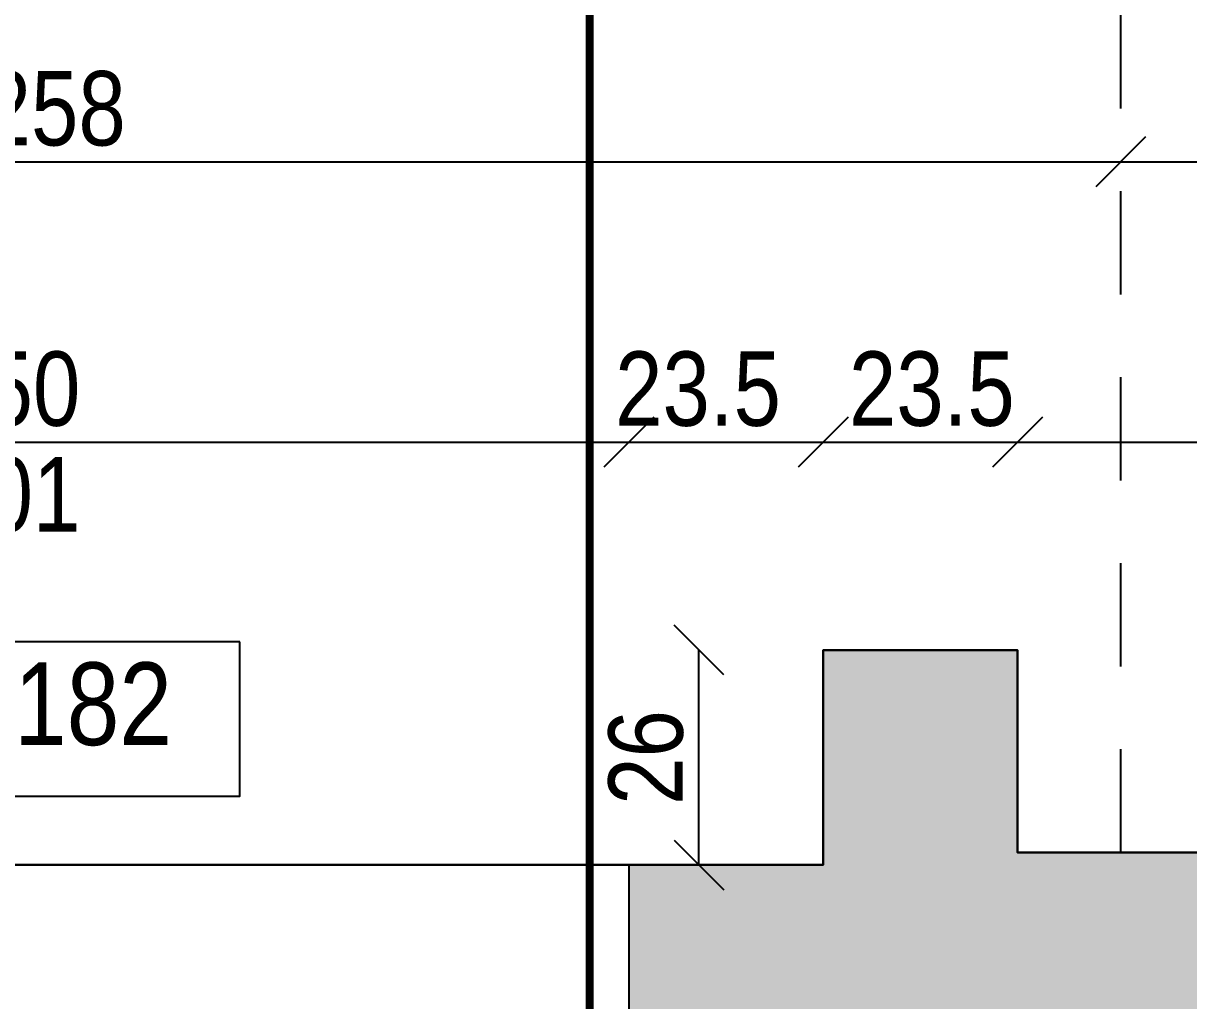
# Model space of a CAD drawing. Header units: metres. Extents: x 493 to 630, y -132 to -15.
# Drawn here: x 564.337 to 565.747, y -92.174 to -90.991 of the extents above; entities that cross this region are included whole.
import ezdxf

# ---------------------------------------------------------------- set-up
doc = ezdxf.new("R2010")
doc.units = ezdxf.units.M
doc.header["$MEASUREMENT"] = 0
doc.header["$PDMODE"] = 3
doc.linetypes.add('HIDDEN', pattern=[0.375, 0.25, -0.125])
doc.linetypes.add('HIDDEN2', pattern=[0.1875, 0.125, -0.0625])
for name, color, linetype in [('a_caramida', 2, 'Continuous'), ('a_cote_50', 9, 'Continuous'), ('a_grinzi', 253, 'HIDDEN'), ('a_pereti_hasuri', 253, 'Continuous'), ('a_punctat', 40, 'HIDDEN2'), ('a_text', 7, 'Continuous'), ('a_vederi', 74, 'Continuous')]:
    doc.layers.add(name, color=color, linetype=linetype)
doc.layers.add('a_suprafete', color=7, linetype='Continuous', plot=False)
doc.styles.get("Standard").update_dxf_attribs({"font": 'ARIALN.TTF'})
doc.dimstyles.new('50 cote', dxfattribs={"dimtxt": 0.09, "dimasz": 0.06, "dimexe": 0, "dimexo": 0, "dimgap": 0.018, "dimtad": 1, "dimdec": 1, "dimlfac": 100, "dimrnd": 0.5, "dimdsep": 46, "dimtxsty": 'Standard', "dimblk": 'OBLIQUE', "dimcen": 0.00045, "dimclrd": 256, "dimclrt": 4, "dimadec": 1, "dimazin": 0, "dimtfac": 1, "dimtdec": 1, "dimtix": 1, "dimtofl": 0, "dimtmove": 0, "dimatfit": 3, "dimldrblk": 'OBLIQUE', "dimfxl": 0, "dimtolj": 1, "dimtzin": 0, "dimarcsym": 0})

# ---------------------------------------------------------------- blocks, each defined once
blk = doc.blocks.new('_Oblique')
at = {"color": 0, "linetype": 'ByBlock', "lineweight": -2}
blk.add_line((-0.5, -0.5), (0.5, 0.5), dxfattribs=at)
blk = doc.blocks.new('*D157')
at = {"layer": 'a_cote_50', "lineweight": -2, "ltscale": 0.3}
blk.add_line((563.5703, -91.498), (565.0703, -91.498), dxfattribs=at)
at = {"layer": 'Defpoints', "color": 0, "ltscale": 0.3}
for p in [(565.0703, -91.498), (563.5703, -92.0096), (565.0703, -92.0096)]:
    blk.add_point(p, dxfattribs=at)
at = {"layer": 'a_cote_50', "lineweight": -2, "ltscale": 0.3, "xscale": 0.06, "yscale": 0.06, "zscale": 0.06, "rotation": 180}
blk.add_blockref('_Oblique', (563.5703, -91.498), dxfattribs=at)
at = {"layer": 'a_cote_50', "lineweight": -2, "ltscale": 0.3, "xscale": 0.06, "yscale": 0.06, "zscale": 0.06}
blk.add_blockref('_Oblique', (565.0703, -91.498), dxfattribs=at)
at = {"layer": 'a_cote_50', "color": 4, "ltscale": 0.3, "char_height": 0.09, "attachment_point": 5}
for s, insert in [('\\A1;150', (564.3203, -91.434)), ('\\A1;101', (564.3203, -91.5619))]:
    blk.add_mtext(s, dxfattribs=dict(at, insert=insert))
blk = doc.blocks.new('*D158')
at = {"layer": 'a_cote_50', "lineweight": -2, "ltscale": 0.3}
blk.add_line((565.0703, -91.498), (565.3053, -91.498), dxfattribs=at)
at = {"layer": 'Defpoints', "color": 0, "ltscale": 0.3}
for p in [(565.3053, -91.498), (565.0703, -92.0096), (565.3053, -92.0096)]:
    blk.add_point(p, dxfattribs=at)
at = {"layer": 'a_cote_50', "lineweight": -2, "ltscale": 0.3, "xscale": 0.06, "yscale": 0.06, "zscale": 0.06, "rotation": 180}
blk.add_blockref('_Oblique', (565.0703, -91.498), dxfattribs=at)
at = {"layer": 'a_cote_50', "lineweight": -2, "ltscale": 0.3, "xscale": 0.06, "yscale": 0.06, "zscale": 0.06}
blk.add_blockref('_Oblique', (565.3053, -91.498), dxfattribs=at)
at = {"layer": 'a_cote_50', "color": 4, "ltscale": 0.3, "insert": (565.1537, -91.434), "char_height": 0.09, "attachment_point": 5}
blk.add_mtext('\\A1;23.5', dxfattribs=at)
blk = doc.blocks.new('*D159')
at = {"layer": 'a_cote_50', "lineweight": -2, "ltscale": 0.3}
blk.add_line((565.3053, -91.498), (565.5403, -91.498), dxfattribs=at)
at = {"layer": 'Defpoints', "color": 0, "ltscale": 0.3}
for p in [(565.5403, -91.498), (565.5403, -91.9946), (565.3053, -92.0096)]:
    blk.add_point(p, dxfattribs=at)
at = {"layer": 'a_cote_50', "lineweight": -2, "ltscale": 0.3, "xscale": 0.06, "yscale": 0.06, "zscale": 0.06, "rotation": 180}
blk.add_blockref('_Oblique', (565.3053, -91.498), dxfattribs=at)
at = {"layer": 'a_cote_50', "lineweight": -2, "ltscale": 0.3, "xscale": 0.06, "yscale": 0.06, "zscale": 0.06}
blk.add_blockref('_Oblique', (565.5403, -91.498), dxfattribs=at)
at = {"layer": 'a_cote_50', "color": 4, "ltscale": 0.3, "insert": (565.4366, -91.434), "char_height": 0.09, "attachment_point": 5}
blk.add_mtext('\\A1;23.5', dxfattribs=at)
blk = doc.blocks.new('*D160')
at = {"layer": 'a_cote_50', "lineweight": -2, "ltscale": 0.3}
blk.add_line((565.5403, -91.498), (566.4853, -91.498), dxfattribs=at)
at = {"layer": 'Defpoints', "color": 0, "ltscale": 0.3}
for p in [(566.4853, -91.498), (565.5403, -91.9946), (566.4853, -91.9946)]:
    blk.add_point(p, dxfattribs=at)
at = {"layer": 'a_cote_50', "lineweight": -2, "ltscale": 0.3, "xscale": 0.06, "yscale": 0.06, "zscale": 0.06, "rotation": 180}
blk.add_blockref('_Oblique', (565.5403, -91.498), dxfattribs=at)
at = {"layer": 'a_cote_50', "lineweight": -2, "ltscale": 0.3, "xscale": 0.06, "yscale": 0.06, "zscale": 0.06}
blk.add_blockref('_Oblique', (566.4853, -91.498), dxfattribs=at)
at = {"layer": 'a_cote_50', "color": 4, "ltscale": 0.3, "insert": (566.0128, -91.434), "char_height": 0.09, "attachment_point": 5}
blk.add_mtext('\\A1;94.5', dxfattribs=at)
blk = doc.blocks.new('*D161')
at = {"layer": 'a_cote_50', "lineweight": -2, "ltscale": 0.3}
blk.add_line((565.1548, -92.0096), (565.1548, -91.7496), dxfattribs=at)
at = {"layer": 'Defpoints', "color": 0, "ltscale": 0.3}
for p in [(565.1548, -91.7496), (565.3053, -91.7496), (565.3053, -92.0096)]:
    blk.add_point(p, dxfattribs=at)
at = {"layer": 'a_cote_50', "lineweight": -2, "ltscale": 0.3, "xscale": 0.06, "yscale": 0.06, "zscale": 0.06}
for p, rotation in [((565.1548, -91.7496), 90), ((565.1548, -92.0096), 270)]:
    blk.add_blockref('_Oblique', p, dxfattribs=dict(at, rotation=rotation))
at = {"layer": 'a_cote_50', "color": 4, "ltscale": 0.3, "insert": (565.0909, -91.8796), "char_height": 0.09, "attachment_point": 5, "rotation": 90}
blk.add_mtext('\\A1;26', dxfattribs=at)
blk = doc.blocks.new('*D142')
at = {"layer": 'a_cote_50', "lineweight": -2, "ltscale": 0.3}
blk.add_line((563.0853, -91.1588), (565.6653, -91.1588), dxfattribs=at)
at = {"layer": 'Defpoints', "color": 0, "ltscale": 0.3}
for p in [(565.6653, -91.1588), (563.0853, -91.4949), (565.6653, -91.4949)]:
    blk.add_point(p, dxfattribs=at)
at = {"layer": 'a_cote_50', "lineweight": -2, "ltscale": 0.3, "xscale": 0.06, "yscale": 0.06, "zscale": 0.06, "rotation": 180}
blk.add_blockref('_Oblique', (563.0853, -91.1588), dxfattribs=at)
at = {"layer": 'a_cote_50', "lineweight": -2, "ltscale": 0.3, "xscale": 0.06, "yscale": 0.06, "zscale": 0.06}
blk.add_blockref('_Oblique', (565.6653, -91.1588), dxfattribs=at)
at = {"layer": 'a_cote_50', "color": 4, "ltscale": 0.3, "insert": (564.3753, -91.0948), "char_height": 0.09, "attachment_point": 5}
blk.add_mtext('\\A1;258', dxfattribs=at)
blk = doc.blocks.new('*D143')
at = {"layer": 'a_cote_50', "lineweight": -2, "ltscale": 0.3}
blk.add_line((565.6653, -91.1588), (566.0903, -91.1588), dxfattribs=at)
at = {"layer": 'Defpoints', "color": 0, "ltscale": 0.3}
for p in [(566.0903, -91.1588), (566.0903, -91.4799), (565.6653, -91.4949)]:
    blk.add_point(p, dxfattribs=at)
at = {"layer": 'a_cote_50', "lineweight": -2, "ltscale": 0.3, "xscale": 0.06, "yscale": 0.06, "zscale": 0.06, "rotation": 180}
blk.add_blockref('_Oblique', (565.6653, -91.1588), dxfattribs=at)
at = {"layer": 'a_cote_50', "lineweight": -2, "ltscale": 0.3, "xscale": 0.06, "yscale": 0.06, "zscale": 0.06}
blk.add_blockref('_Oblique', (566.0903, -91.1588), dxfattribs=at)
at = {"layer": 'a_cote_50', "color": 4, "ltscale": 0.3, "insert": (565.8778, -91.0948), "char_height": 0.09, "attachment_point": 5}
blk.add_mtext('\\A1;42.5', dxfattribs=at)

msp = doc.modelspace()

# ---------------------------------------------------------------- hatches: boundary and pattern name
at = {"layer": 'a_pereti_hasuri', "ltscale": 0.3}
h = msp.add_hatch(dxfattribs=at)
h.set_pattern_fill('ANSI33', color=256, scale=0.25, style=0)
h.set_pattern_definition([(45, (-4876.954644, 8292.469365), (-0.04419417382, 0.04419417382), []), (45, (-4876.91045, 8292.469365), (-0.04419417382, 0.04419417382), [0.03125, -0.015625])])
h.paths.add_polyline_path([(556.0903, -92.7946), (556.0903, -92.2996), (556.0903, -92.0096), (557.6103, -92.0096), (557.6103, -92.3196), (557.6103, -92.7946)])
h.paths.add_polyline_path([(559.0903, -92.7946), (559.0903, -92.0096), (560.6103, -92.0096), (560.6103, -92.2996), (560.6103, -92.7946)])
h.paths.add_polyline_path([(563.5703, -92.7946), (562.0903, -92.7946), (562.0903, -92.0096), (563.5703, -92.0096), (563.5703, -92.3096)])
h.paths.add_polyline_path([(566.4853, -92.7946), (565.0703, -92.7946), (565.0703, -92.0096), (565.3053, -92.0096), (565.3053, -91.7496), (565.5403, -91.7496), (565.5403, -91.9946), (566.4853, -91.9946)])

# ---------------------------------------------------------------- linework, layer by layer
at = {"layer": 'a_caramida', "ltscale": 0.3}
msp.add_lwpolyline([(566.4853, -92.7946), (565.0703, -92.7946), (565.0703, -92.0096), (565.3053, -92.0096), (565.3053, -91.7496), (565.5403, -91.7496), (565.5403, -91.9946), (566.4853, -91.9946)], close=True, dxfattribs=at)
at = {"layer": 'a_grinzi', "ltscale": 0.5}
msp.add_lwpolyline([(565.6653, -91.9946), (565.6653, -82.9996)], dxfattribs=at)
at = {"layer": 'a_punctat', "color": 30, "ltscale": 0.9, "const_width": 0.01}
msp.add_lwpolyline([(565.0226, -93.6414), (565.0226, -26.404)], dxfattribs=at)
at = {"layer": 'a_suprafete', "ltscale": 0.3}
msp.add_lwpolyline([(568.2203, -88.8446), (568.2203, -91.9946), (566.7605, -91.9946), (565.5403, -91.9946), (565.5403, -91.7496), (565.3053, -91.7496), (565.3053, -92.0096), (554.6203, -92.0096)], dxfattribs=at)
at = {"layer": 'a_text'}
msp.add_lwpolyline([(564.5994, -91.7398), (564.0794, -91.7398), (564.0794, -91.9265), (564.5994, -91.9265)], close=True, dxfattribs=at)
at = {"layer": 'a_vederi', "ltscale": 0.3}
msp.add_lwpolyline([(563.5703, -92.0096), (565.0703, -92.0096)], dxfattribs=at)

# ---------------------------------------------------------------- texts
at = {"layer": 'a_text', "insert": (564.5172, -91.8948), "char_height": 0.1, "width": 1.87247, "attachment_point": 9}
msp.add_mtext('\\A1;Hp=182', dxfattribs=at)

# ---------------------------------------------------------------- dimensions: what is measured, and where the dimension line sits
at = {"layer": 'a_cote_50', "ltscale": 0.3}
for base, p1, p2, picture, middle in [((565.6653, -91.1588), (563.0853, -91.4949), (565.6653, -91.4949), '*D142', (564.3753, -91.0948)), ((566.0903, -91.1588), (565.6653, -91.4949), (566.0903, -91.4799), '*D143', (565.8778, -91.0948)), ((566.4853, -91.498), (565.5403, -91.9946), (566.4853, -91.9946), '*D160', (566.0128, -91.434))]:
    dim = msp.add_linear_dim(base=base, p1=p1, p2=p2, angle=180, dimstyle='50 cote', override={"dimtmove": 1}, dxfattribs=at)
    dim.commit()
    dim.dimension.update_dxf_attribs({"geometry": picture, "text_midpoint": middle})
dim = msp.add_linear_dim(base=(565.0703, -91.498), p1=(563.5703, -92.0096), p2=(565.0703, -92.0096), angle=180, text='<>\\X101', dimstyle='50 cote', override={"dimtmove": 1}, dxfattribs=at)
dim.commit()
dim.dimension.update_dxf_attribs({"geometry": '*D157', "text_midpoint": (564.3203, -91.498)})
for base, p1, p2, picture, middle in [((565.3053, -91.498), (565.0703, -92.0096), (565.3053, -92.0096), '*D158', (565.1537, -91.498)), ((565.5403, -91.498), (565.3053, -92.0096), (565.5403, -91.9946), '*D159', (565.4366, -91.498))]:
    dim = msp.add_linear_dim(base=base, p1=p1, p2=p2, angle=180, dimstyle='50 cote', override={"dimtmove": 1}, dxfattribs=at)
    dim.commit()
    dim.dimension.update_dxf_attribs({"geometry": picture, "text_midpoint": middle, "dimtype": 128})
dim = msp.add_linear_dim(base=(565.1548, -91.7496), p1=(565.3053, -92.0096), p2=(565.3053, -91.7496), angle=270, dimstyle='50 cote', dxfattribs=at)
dim.commit()
dim.dimension.update_dxf_attribs({"geometry": '*D161', "text_midpoint": (565.0909, -91.8796)})

doc.saveas('drawing.dxf')
